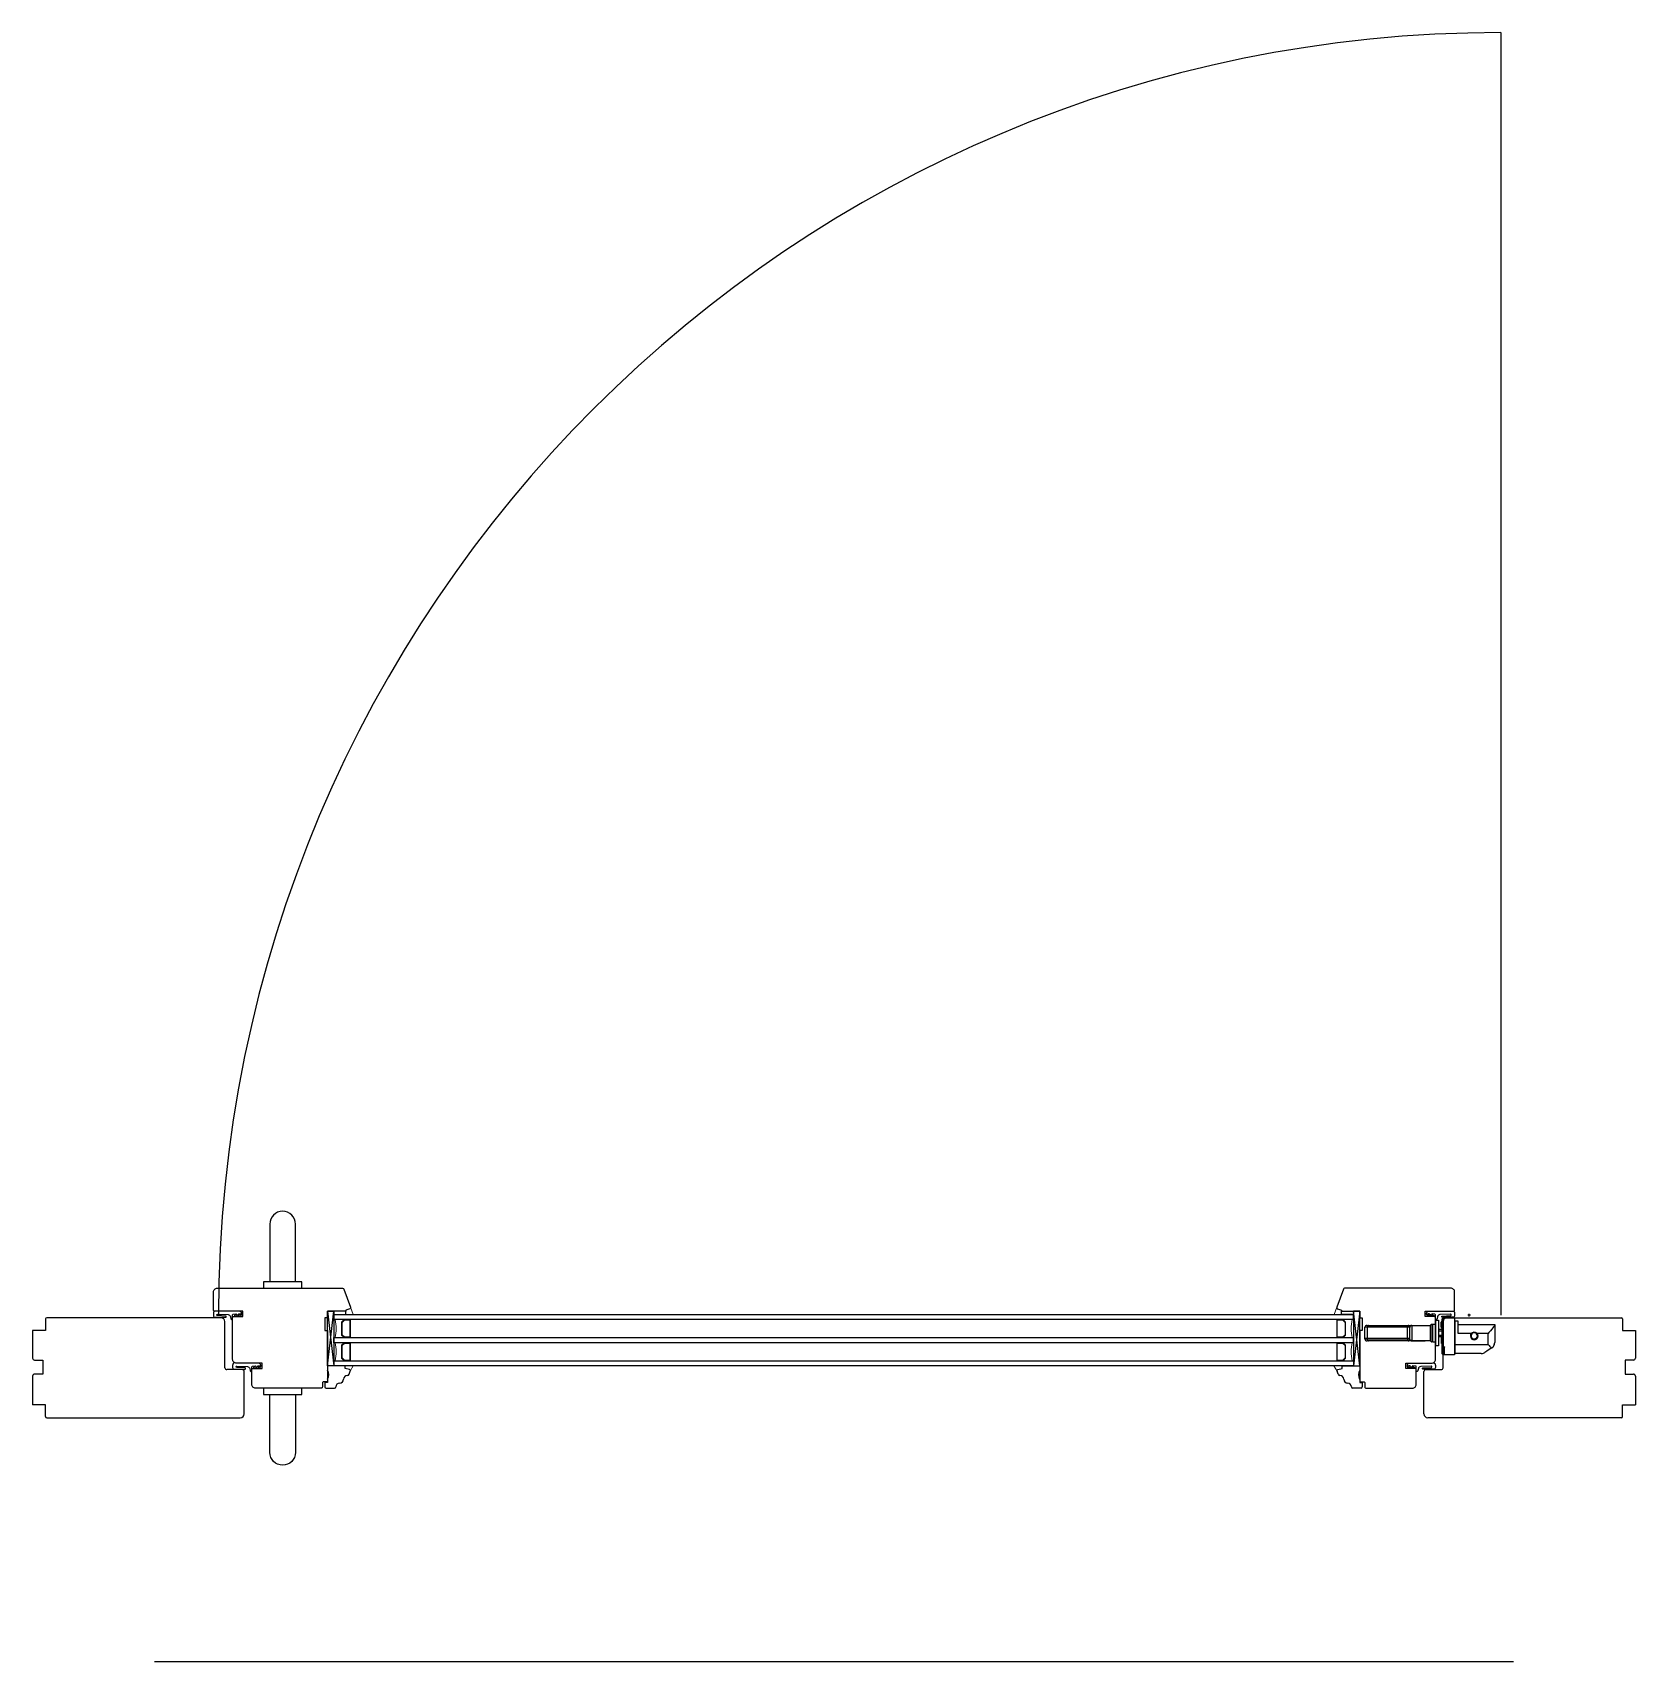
# Model space of a CAD drawing. Header units: millimetres. Extents: x 585 to 19233, y 2366 to 15159.
# Drawn here: x 1967 to 3217, y 10892 to 12162 of the extents above; entities that cross this region are included whole.
import ezdxf

# ---------------------------------------------------------------- set-up
doc = ezdxf.new("R2010")
doc.units = ezdxf.units.MM
doc.layers.add('AR windows', color=4, linetype='Continuous')

# ---------------------------------------------------------------- blocks, each defined once
blk = doc.blocks.new('vv')
at = {"color": 0, "linetype": 'Continuous'}
for p, q in [((-0.3, -0.105711), (-0.3, 0)), ((-0.3, 0), (8.500002, 0)), ((7.500002, 0), (7.500002, -0.131763)), ((8.500002, 0), (9.249992, -0.750002)), ((-31.683071, -8.860579), (-31.75, -9.675912)), ((-31.75, -23.508195), (-31.75, -9.675912)), ((-31.484088, -8.067071), (-31.683071, -8.860579)), ((-31.158369, -7.31662), (-31.484088, -8.067071)), ((-30.714646, -6.629344), (-31.158369, -7.31662)), ((-30.164777, -6.023615), (-30.714646, -6.629344)), ((-29.523501, -5.515664), (-30.164777, -6.023615)), ((-29.079548, -5.219691), (-29.523501, -5.515664)), ((-29.079548, -5.219691), (-27.834045, -4.389364)), ((-28.507853, -5.910298), (-29.079548, -5.219691)), ((-27.924822, -6.607107), (-28.507853, -5.910298)), ((-27.343365, -7.297568), (-27.924822, -6.607107)), ((-27.834045, -4.389364), (-26.684938, -3.623289)), ((-26.760806, -7.987219), (-27.343365, -7.297568)), ((-26.750002, -7.999996), (-26.760806, -7.987219)), ((-0.600006, -7.999996), (-26.750002, -7.999996)), ((-26.750002, -7.999996), (-26.750002, -16.799992)), ((-26.684938, -3.623289), (-25.652649, -2.935093)), ((-25.652649, -2.935093), (-24.75555, -2.337031)), ((-24.75555, -2.337031), (-24.009629, -1.839738)), ((-23.465464, -1.524496), (-24.009629, -1.839738)), ((-22.905252, -1.286816), (-23.465464, -1.524496)), ((-22.342398, -1.123914), (-22.905252, -1.286816)), ((-21.774567, -1.029068), (-22.342398, -1.123914)), ((-21.246923, -1.000012), (-21.774567, -1.029068)), ((-21.236119, -1), (-21.246923, -1.000012)), ((-21.236119, -1), (-20.03486, -1)), ((-20.053258, -1), (-19.09772, -1)), ((-20.03486, -1), (-19.22981, -1.029468)), ((-19.22981, -1.029468), (-18.303485, -1.095864)), ((-19.09772, -1), (-18.016354, -1)), ((-18.303485, -1.095864), (-17.334456, -1.161679)), ((-18.016354, -1), (-16.849795, -1)), ((-17.334456, -1.161679), (-16.29175, -1.203718)), ((-16.849795, -1), (-15.641887, -1)), ((-16.29175, -1.203718), (-15.261629, -1.204808)), ((-15.641887, -1), (-14.438048, -1)), ((-15.261629, -1.204808), (-14.21523, -1.164501)), ((-14.438048, -1), (-13.283528, -1)), ((-14.21523, -1.164501), (-13.258505, -1.100503)), ((-13.283528, -1), (-12.221723, -1)), ((-13.258505, -1.100503), (-12.343711, -1.034106)), ((-12.343711, -1.034106), (-11.465143, -1)), ((-12.221723, -1), (-11.29254, -1)), ((-11.465143, -1), (-0.600006, -1)), ((-11.465143, -1), (-10.632757, -1)), ((-11.29254, -1), (-10.53091, -1)), ((-10.632757, -1), (-10.012277, -1)), ((-10.53091, -1), (-9.965477, -1)), ((-10.012277, -1), (-9.629403, -1)), ((-9.965477, -1), (-9.617473, -1)), ((-9.629403, -1), (-9.500002, -1)), ((-9.617473, -1), (-9.500002, -1)), ((-0.600006, -1.10634), (-0.600006, -1)), ((-0.600006, -1.422152), (-0.600006, -1.10634)), ((-0.600006, -1.937818), (-0.600006, -1.422152)), ((-0.600006, -2.637679), (-0.600006, -1.937818)), ((-0.600006, -3.500477), (-0.600006, -2.637679)), ((-0.600006, -4.499992), (-0.600006, -3.500477)), ((-0.600006, -5.605848), (-0.600006, -4.499992)), ((-0.600006, -6.784458), (-0.600006, -5.605848)), ((-0.600006, -7.999996), (-0.600006, -6.784458)), ((-0.600006, -26.449996), (-0.600006, -7.999996)), ((-0.600006, -7.999996), (-0.38787, -7.999996)), ((-0.38787, -7.999996), (-0.3, -7.999996)), ((-0.3, -0.421341), (-0.3, -0.105711)), ((-0.3, -0.942264), (-0.3, -0.421341)), ((-0.3, -1.660885), (-0.3, -0.942264)), ((-0.3, -2.566728), (-0.3, -1.660885)), ((-0.3, -3.646592), (-0.3, -2.566728)), ((-0.3, -4.884719), (-0.3, -3.646592)), ((-0.3, -6.263051), (-0.3, -4.884719)), ((-0.3, -7.761506), (-0.3, -6.263051)), ((-0.3, -9.358223), (-0.3, -7.761506)), ((-0.3, -11.029923), (-0.3, -9.358223)), ((-0.3, -12.752214), (-0.3, -11.029923)), ((7.500002, -0.131763), (7.500002, -0.52469)), ((7.500002, -0.52469), (7.500002, -1.17161)), ((7.500002, -1.17161), (7.500002, -2.060776)), ((7.500002, -2.060776), (7.500002, -3.176042)), ((7.500002, -3.176042), (7.500002, -4.49711)), ((7.500002, -4.49711), (7.500002, -5.999997)), ((7.500511, -6.02261), (7.500002, -5.999997)), ((7.538614, -6.19267), (7.500511, -6.02261)), ((7.619992, -6.324953), (7.538614, -6.19267)), ((7.726781, -6.418746), (7.619992, -6.324953)), ((7.854971, -6.478505), (7.726781, -6.418746)), ((7.999996, -6.499991), (7.854971, -6.478505)), ((7.999996, -6.499991), (8.416673, -6.499991)), ((8.436936, -6.544041), (8.416673, -6.499991)), ((8.416673, -6.499991), (8.500002, -6.499991)), ((8.500002, -6.833219), (8.436936, -6.544041)), ((8.500002, -6.499991), (8.781307, -6.781309)), ((8.500002, -8.429718), (8.500002, -6.833219)), ((8.781307, -7.121477), (8.500002, -6.833219)), ((8.500002, -10.121185), (8.500002, -8.429718)), ((8.500002, -11.881179), (8.500002, -10.121185)), ((8.500002, -13.682147), (8.500002, -11.881179)), ((8.781307, -6.781309), (9.249992, -7.249994)), ((9.249992, -7.602383), (8.781307, -7.121477)), ((9.249992, -0.750002), (9.249992, -7.28685)), ((9.249992, -7.28685), (9.249992, -7.401729)), ((9.249992, -7.401729), (9.249992, -7.567416)), ((9.249992, -7.567416), (9.249992, -7.602383)), ((9.249992, -7.602383), (9.249992, -9.117806)), ((9.249992, -9.117806), (9.249992, -10.714971)), ((9.249992, -10.714971), (9.249992, -12.369606)), ((9.249992, -12.369606), (9.249992, -14.056591)), ((9.250016, -8.999996), (9.631025, -8.999996)), ((9.631025, -8.999996), (9.758573, -8.999996)), ((9.758573, -8.999996), (9.758573, -13.5)), ((11.999994, -7.087867), (11.999994, -6.999997)), ((11.999994, -6.999997), (14.499999, -6.999997)), ((11.999994, -7.299991), (11.999994, -7.087867)), ((14.499999, -7.299991), (11.999994, -7.299991)), ((11.999994, -26.699993), (11.999994, -7.299991)), ((13.499999, -6.999997), (13.646441, -6.999997)), ((13.499999, -6.999997), (13.646441, -6.999997)), ((13.646441, -6.999997), (13.999993, -6.999997)), ((13.646441, -6.999997), (13.999993, -6.999997)), ((13.999993, -6.999997), (14.353557, -6.999997)), ((13.999993, -6.999997), (14.353557, -6.999997)), ((14.353557, -6.999997), (14.499999, -6.999997)), ((14.353557, -6.999997), (14.499999, -6.999997)), ((14.499999, -6.999997), (14.499999, -7.087867)), ((14.499999, -7.087867), (14.499999, -7.299991)), ((14.499999, -26.699993), (14.499999, -7.299991)), ((16.499998, -10.149998), (14.499999, -10.149998)), ((16.499998, -10.149998), (17.800003, -10.149998)), ((16.499998, -10.237856), (16.499998, -10.149998)), ((16.499998, -10.449992), (16.499998, -10.237856)), ((16.499998, -10.449992), (16.499998, -23.549992)), ((17.800003, -10.449992), (16.499998, -10.449992)), ((17.578045, -10.149998), (17.499997, -10.149998)), ((17.800003, -10.149998), (17.578045, -10.149998)), ((17.800003, -10.149998), (17.800003, -10.499989)), ((17.800003, -10.149998), (17.800003, -10.237856)), ((17.800003, -10.237856), (17.800003, -10.449992)), ((17.800003, -10.449992), (17.800003, -23.549992)), ((18.000027, -10.899989), (18.566938, -10.899989)), ((18.299997, -10.999995), (22.499995, -10.999995)), ((18.299997, -10.999995), (18.299997, -11.102157)), ((18.299997, -11.102157), (18.299997, -11.405166)), ((18.299997, -11.405166), (18.299997, -11.898693)), ((18.299997, -11.898693), (18.299997, -12.565936)), ((18.299997, -12.565936), (18.299997, -13.384188)), ((18.566938, -10.899989), (19.365738, -10.899989)), ((19.365738, -10.899989), (20.351059, -10.899989)), ((20.351059, -10.899989), (21.46693, -10.899989)), ((21.46693, -10.899989), (22.649998, -10.899989)), ((33.065072, -10.999995), (22.499995, -10.999995)), ((22.649998, -10.899989), (33.088253, -10.899989)), ((22.649998, -10.899989), (22.649998, -10.999995)), ((32.999996, -11.126029), (33.00392, -11.071308)), ((32.999996, -11.474554), (32.999996, -11.126029)), ((32.999996, -11.126029), (33.574028, -11.237808)), ((32.999996, -12.03266), (32.999996, -11.474554)), ((32.999996, -12.779174), (32.999996, -12.03266)), ((33.00392, -11.071308), (33.015862, -11.031921)), ((33.015862, -11.031921), (33.036222, -11.007989)), ((33.036222, -11.007989), (33.065072, -10.999995)), ((33.065072, -10.999995), (33.569716, -11.085976)), ((33.447994, -10.942501), (33.088253, -10.899989)), ((33.088253, -10.899989), (33.37622, -10.899989)), ((33.37622, -10.899989), (33.85537, -10.899989)), ((33.918859, -11.142465), (33.447994, -10.942501)), ((33.569716, -11.085976), (34.01746, -11.334119)), ((33.574028, -11.237808), (34.060662, -11.556138)), ((33.85537, -10.899989), (34.510744, -10.899989)), ((34.291426, -11.47797), (33.918859, -11.142465)), ((34.01746, -11.334119), (34.357592, -11.716678)), ((34.060662, -11.556138), (34.385812, -12.032551)), ((34.531576, -11.911398), (34.291426, -11.47797)), ((34.357592, -11.716678), (34.550119, -12.188827)), ((34.385812, -12.032551), (34.500001, -12.59452)), ((34.505403, -12.542246), (34.500001, -12.59452)), ((34.500001, -12.59452), (34.500001, -12.915115)), ((34.521741, -12.510816), (34.505403, -12.542246)), ((34.510744, -10.899989), (35.321874, -10.899989)), ((34.548302, -12.500025), (34.521741, -12.510816)), ((34.61528, -12.399994), (34.531576, -11.911398)), ((34.584904, -12.508418), (34.548302, -12.500025)), ((34.550119, -12.188827), (34.584904, -12.508418)), ((34.584904, -12.508418), (34.584904, -12.9)), ((34.964229, -12.399994), (34.61528, -12.399994)), ((34.61528, -12.399994), (34.61528, -12.9)), ((35.530183, -12.399994), (34.964229, -12.399994)), ((35.321874, -10.899989), (63.506648, -10.899989)), ((35.690856, -11.014178), (35.321874, -10.899989)), ((36.28606, -12.399994), (35.530183, -12.399994)), ((36.003664, -11.33934), (35.690856, -11.014178)), ((36.212663, -11.825974), (36.003664, -11.33934)), ((36.28606, -12.399994), (36.212663, -11.825974)), ((36.28606, -12.399994), (36.28606, -12.9)), ((67.713937, -12.399994), (36.28606, -12.399994)), ((58.999995, -10.899989), (59.222341, -10.899989)), ((59.222341, -10.899989), (59.849943, -10.899989)), ((59.999994, -10.899989), (60.222401, -10.899989)), ((60.222401, -10.899989), (60.850003, -10.899989)), ((63.506648, -10.899989), (63.666171, -10.900195)), ((63.666171, -10.900195), (63.81965, -10.900788)), ((63.81965, -10.900788), (63.966261, -10.901782)), ((63.966261, -10.901782), (64.105219, -10.903162)), ((64.105219, -10.903162), (64.195632, -10.903114)), ((64.195632, -10.903114), (64.360399, -10.901794)), ((64.360399, -10.901794), (64.502772, -10.900449)), ((64.502772, -10.900449), (64.578809, -10.899989)), ((64.578809, -10.899989), (66.749752, -10.899989)), ((64.581425, -10.899989), (64.893058, -10.899989)), ((64.893058, -10.899989), (64.999992, -10.899989)), ((66.749752, -10.899989), (67.424202, -10.899989)), ((67.118722, -11.014178), (66.749752, -10.899989)), ((67.431542, -11.33934), (67.118722, -11.014178)), ((67.424202, -10.899989), (67.852955, -10.899989)), ((67.640541, -11.825974), (67.431542, -11.33934)), ((67.713937, -12.399994), (67.640541, -11.825974)), ((67.713937, -12.9), (67.713937, -12.399994)), ((68.466774, -12.399994), (67.713937, -12.399994)), ((67.852955, -10.899989), (67.999991, -10.899989)), ((69.031541, -12.399994), (68.466774, -12.399994)), ((69.381471, -12.399994), (69.031541, -12.399994)), ((69.499996, -12.399994), (69.381471, -12.399994)), ((69.499996, -12.399994), (69.499996, -12.9)), ((-31.75, -15.146435), (-31.75, -14.999993)), ((-31.75, -15.146435), (-31.75, -14.999993)), ((-31.75, -15.499999), (-31.75, -15.146435)), ((-31.75, -15.499999), (-31.75, -15.146435)), ((-31.75, -16.584296), (-31.75, -15.499999)), ((-31.75, -23.799989), (-31.75, -16.584308)), ((-31.75, -23.508195), (-31.686305, -23.218375)), ((-31.75, -23.726665), (-31.75, -23.508195)), ((-31.75, -23.799989), (-31.75, -23.726665)), ((-19.350006, -23.799989), (-31.75, -23.799989)), ((-31.686305, -23.218375), (-31.509813, -22.844112)), ((-31.509813, -22.844112), (-31.24286, -22.404374)), ((-31.24286, -22.404374), (-30.903988, -21.911175)), ((-30.903988, -21.911175), (-30.254427, -21.044234)), ((-30.254427, -21.044234), (-29.510493, -20.108269)), ((-29.510493, -20.108269), (-28.410887, -18.773152)), ((-28.410887, -18.773152), (-27.254514, -17.397158)), ((-27.254514, -17.397158), (-26.760806, -16.81277)), ((-26.760806, -16.81277), (-26.750002, -16.799992)), ((-26.750002, -16.799992), (-17.986075, -16.799992)), ((-19.337664, -23.79816), (-19.350006, -23.799819)), ((-19.273521, -23.792867), (-19.337664, -23.79816)), ((-19.161779, -23.786097), (-19.273521, -23.792867)), ((-19.015203, -23.780513), (-19.161779, -23.786097)), ((-18.85, -23.778357), (-19.015203, -23.780513)), ((-12.650003, -23.778357), (-18.85, -23.778357)), ((-17.613387, -16.466667), (-17.986075, -16.799992)), ((-17.524245, -17.25246), (-17.986075, -16.799992)), ((-17.613387, -16.466667), (-17.297721, -16.763306)), ((-16.974739, -17.593015), (-17.524245, -17.25246)), ((-17.297721, -16.763306), (-16.771239, -17.081891)), ((-16.37182, -17.806157), (-16.974739, -17.593015)), ((-16.771239, -17.081891), (-16.190012, -17.260962)), ((-15.750032, -17.876913), (-16.37182, -17.806157)), ((-16.190012, -17.260962), (-15.750032, -17.299998)), ((-15.750032, -17.299998), (-15.310197, -17.260998)), ((-15.127868, -17.806047), (-15.750032, -17.876913)), ((-15.310197, -17.260998), (-14.728885, -17.081952)), ((-14.525397, -17.5931), (-15.127868, -17.806047)), ((-14.728885, -17.081952), (-14.202355, -16.763354)), ((-13.975794, -17.252435), (-14.525397, -17.5931)), ((-14.202355, -16.763354), (-13.886616, -16.466667)), ((-13.513928, -16.799992), (-13.975794, -17.252435)), ((-13.513928, -16.799992), (-13.886616, -16.466667)), ((-13.513928, -16.799992), (-3.299999, -16.799992)), ((-12.539896, -23.779314), (-12.650003, -23.778357)), ((-12.384515, -23.783953), (-12.539896, -23.779314)), ((-12.259245, -23.790626), (-12.384515, -23.783953)), ((-12.178121, -23.796682), (-12.259245, -23.790626)), ((-12.149997, -23.799819), (-12.178121, -23.796682)), ((-3.299999, -23.799989), (-12.149997, -23.799989)), ((-3.299999, -16.799992), (-3.299999, -26.299994)), ((-0.3, -14.499999), (-0.3, -12.752214)), ((-0.3, -16.247773), (-0.3, -14.499999)), ((-0.3, -17.970076), (-0.3, -16.247773)), ((-0.3, -19.641764), (-0.3, -17.970076)), ((-0.3, -21.238481), (-0.3, -19.641764)), ((-0.3, -22.736936), (-0.3, -21.238481)), ((-0.3, -24.115267), (-0.3, -22.736936)), ((-0.3, -25.353394), (-0.3, -24.115267)), ((-0.3, -26.433258), (-0.3, -25.353394)), ((8.500002, -15.495917), (8.500002, -13.682147)), ((8.500002, -17.2941), (8.500002, -15.495917)), ((8.500002, -19.048571), (8.500002, -17.2941)), ((8.500002, -20.731862), (8.500002, -19.048571)), ((8.500002, -22.31763), (8.500002, -20.731862)), ((8.500002, -23.781082), (8.500002, -22.31763)), ((8.500002, -25.099304), (8.500002, -23.781082)), ((8.500002, -26.25168), (8.500002, -25.099304)), ((9.277813, -20.952779), (9.249265, -20.943017)), ((9.249992, -13.883346), (9.395102, -13.969932)), ((9.249992, -13.940683), (9.360523, -13.984939)), ((9.249992, -14.056591), (9.249992, -15.750323)), ((9.249992, -15.750323), (9.249992, -17.425063)), ((9.249992, -17.425063), (9.249992, -19.055378)), ((9.249992, -19.055378), (9.249992, -20.616511)), ((9.249992, -20.616511), (9.249992, -22.084759)), ((9.310199, -21.220325), (9.249992, -21.169226)), ((9.249992, -22.084759), (9.249992, -23.437826)), ((9.249992, -23.437826), (9.249992, -24.655157)), ((9.249992, -24.655157), (9.249992, -25.718258)), ((9.249992, -24.904633), (9.328561, -24.904984)), ((9.47814, -13.999994), (9.250004, -14.142705)), ((9.250004, -18.499997), (12.000103, -18.499997)), ((10.259197, -19.999991), (9.250004, -19.999991)), ((9.250016, -13.5), (9.631025, -13.5)), ((12.00003, -19.999991), (9.25015, -19.999991)), ((12.000163, -15.499999), (9.25021, -15.499999)), ((9.362679, -20.976808), (9.277813, -20.952779)), ((9.320809, -23.213203), (9.310199, -21.220325)), ((9.455878, -21.333921), (9.310199, -21.220325)), ((9.328561, -24.904984), (9.320809, -23.213203)), ((9.328561, -24.904984), (9.331358, -24.910737)), ((9.328561, -24.904984), (9.333987, -24.907976)), ((9.331358, -24.910737), (9.331697, -24.911428)), ((9.331697, -24.911428), (9.33458, -24.917362)), ((9.333987, -24.907976), (9.334641, -24.908339)), ((9.33458, -24.917362), (9.339558, -24.927694)), ((9.334641, -24.908339), (9.340163, -24.911391)), ((9.339558, -24.927694), (9.348617, -24.946673)), ((9.340163, -24.911391), (9.349841, -24.916757)), ((9.348617, -24.946673), (9.364932, -24.981651)), ((9.349841, -24.916757), (9.367512, -24.92664)), ((9.360523, -13.984939), (9.47814, -13.999994)), ((9.44929, -20.991064), (9.362679, -20.976808)), ((9.364932, -24.981651), (9.394024, -25.04657)), ((9.367512, -24.92664), (9.399741, -24.944916)), ((9.394024, -25.04657), (9.397149, -25.05374)), ((9.395102, -13.969932), (9.560051, -13.999994)), ((9.397149, -25.05374), (9.450295, -25.183722)), ((9.399741, -24.944916), (9.458301, -24.979035)), ((9.417727, -21.026224), (9.408219, -21.059313)), ((9.408219, -21.059313), (9.412313, -21.082446)), ((9.412313, -21.082446), (9.433581, -21.138124)), ((9.484862, -20.999675), (9.417727, -21.026224)), ((9.433581, -21.138124), (9.479811, -21.227798)), ((9.48227, -20.993135), (9.44929, -20.991064)), ((9.450295, -25.183722), (9.539679, -25.457845)), ((9.602442, -21.438214), (9.455878, -21.333921)), ((9.458301, -24.979035), (9.463787, -24.982305)), ((9.463787, -24.982305), (9.57496, -25.050906)), ((9.47814, -13.999994), (12.000054, -13.999994)), ((9.479811, -21.227798), (9.488204, -21.242853)), ((9.515456, -20.993474), (9.48227, -20.993135)), ((9.515201, -21.000438), (9.484862, -20.999675)), ((9.488204, -21.242853), (9.558028, -21.362395)), ((9.527289, -21.000741), (9.515201, -21.000438)), ((9.558028, -21.362395), (9.606111, -21.440721)), ((9.57496, -25.050906), (9.785691, -25.199043)), ((9.606111, -21.440721), (9.602442, -21.438214)), ((9.607468, -21.440794), (9.606111, -21.440721)), ((9.834804, -21.458901), (9.607468, -21.440794)), ((9.631025, -13.5), (9.758573, -13.5)), ((9.785691, -25.199043), (9.950821, -25.353782)), ((9.969728, -21.481732), (9.834804, -21.458901)), ((9.950821, -25.353782), (9.999995, -25.455108)), ((9.999995, -21.499996), (9.969728, -21.481732)), ((9.999995, -21.499996), (9.999995, -23.331764)), ((9.999995, -23.331764), (9.999995, -25.455108)), ((11.083444, -19.999991), (10.259197, -19.999991)), ((11.675098, -19.999991), (11.083444, -19.999991)), ((11.999994, -19.999991), (11.675098, -19.999991)), ((11.999994, -12.999994), (11.799994, -12.999994)), ((11.799994, -12.999994), (11.799994, -13.115515)), ((11.799994, -13.115515), (11.799994, -13.455417)), ((11.799994, -13.455417), (11.799994, -14.000066)), ((11.799994, -19.999918), (11.799994, -20.544567)), ((11.799994, -20.544567), (11.799994, -20.884469)), ((11.799994, -20.884469), (11.799994, -20.99999)), ((11.799994, -20.99999), (11.999994, -20.99999)), ((16.499998, -23.849998), (14.499999, -23.849998)), ((16.499998, -23.549992), (17.800003, -23.549992)), ((16.499998, -23.762128), (16.499998, -23.549992)), ((16.499998, -23.849998), (16.499998, -23.762128)), ((17.800003, -23.849998), (16.499998, -23.849998)), ((17.800003, -23.549992), (17.800003, -23.762128)), ((17.800003, -23.762128), (17.800003, -23.849998)), ((18.299997, -13.384188), (18.299997, -14.325567)), ((18.299997, -14.325567), (18.299997, -15.358014)), ((18.299997, -15.358014), (18.299997, -16.44638)), ((18.299997, -16.44638), (18.299997, -17.553604)), ((18.299997, -17.553604), (18.299997, -18.64197)), ((18.299997, -18.64197), (18.299997, -19.674429)), ((18.299997, -19.674429), (18.299997, -20.615808)), ((18.299997, -20.615808), (18.299997, -21.434048)), ((18.299997, -21.434048), (18.299997, -22.101292)), ((18.299997, -22.101292), (18.299997, -22.59483)), ((18.299997, -22.59483), (18.299997, -22.897827)), ((18.299997, -22.897827), (18.299997, -22.999989)), ((33.065072, -22.999989), (18.299997, -22.999989)), ((32.999996, -13.685793), (32.999996, -12.779174)), ((32.999996, -14.718118), (32.999996, -13.685793)), ((32.999996, -15.837006), (32.999996, -14.718118)), ((32.999996, -16.999992), (32.999996, -15.837006)), ((32.999996, -18.16299), (32.999996, -16.999992)), ((32.999996, -19.281866), (32.999996, -18.16299)), ((32.999996, -20.314191), (32.999996, -19.281866)), ((32.999996, -21.22081), (32.999996, -20.314191)), ((32.999996, -21.967337), (32.999996, -21.22081)), ((32.999996, -22.525442), (32.999996, -21.967337)), ((32.999996, -22.873955), (32.999996, -22.525442)), ((32.999996, -22.873955), (33.574028, -22.762177)), ((33.004053, -22.929475), (32.999996, -22.873955)), ((33.016298, -22.968911), (33.004053, -22.929475)), ((33.036633, -22.992262), (33.016298, -22.968911)), ((33.065072, -22.999989), (33.036633, -22.992262)), ((33.065072, -22.999989), (33.633351, -22.885812)), ((33.338989, -22.999989), (33.065072, -22.999989)), ((33.818126, -22.999989), (33.338989, -22.999989)), ((33.574028, -22.762177), (34.060662, -22.443846)), ((33.633351, -22.885812), (34.115116, -22.560651)), ((34.486509, -22.999989), (33.818126, -22.999989)), ((34.060662, -22.443846), (34.385812, -21.967433)), ((34.115116, -22.560651), (34.43702, -22.074016)), ((34.385812, -21.967433), (34.500001, -21.405464)), ((34.43702, -22.074016), (34.550058, -21.499996)), ((35.321874, -22.999989), (34.486509, -22.999989)), ((34.500001, -12.915115), (34.500001, -13.446369)), ((34.500001, -13.446369), (34.500001, -14.160873)), ((34.500001, -14.160873), (34.500001, -15.021782)), ((34.500001, -15.021782), (34.500001, -15.984708)), ((34.500001, -15.984708), (34.500001, -16.999992)), ((34.500001, -16.999992), (34.500001, -18.015276)), ((34.500001, -18.015276), (34.500001, -18.978202)), ((34.500001, -18.978202), (34.500001, -19.839123)), ((34.500001, -19.839123), (34.500001, -20.553627)), ((34.500001, -20.553627), (34.500001, -21.084869)), ((34.500001, -21.084869), (34.500001, -21.405464)), ((34.500001, -21.405464), (34.512028, -21.475712)), ((34.512028, -21.475712), (34.550058, -21.499996)), ((34.550058, -21.499996), (34.866585, -21.499996)), ((34.584807, -12.9), (34.61528, -12.9)), ((34.584904, -12.9), (34.922238, -12.9)), ((34.964229, -12.9), (34.61528, -12.9)), ((34.866585, -21.499996), (35.456871, -21.499996)), ((34.922238, -12.9), (35.499371, -12.9)), ((35.530183, -12.9), (34.964229, -12.9)), ((35.321874, -22.999989), (35.690856, -22.885812)), ((66.749752, -22.999989), (35.321874, -22.999989)), ((35.456871, -21.499996), (36.28606, -21.499996)), ((35.499371, -12.9), (36.28606, -12.9)), ((36.28606, -12.9), (35.530183, -12.9)), ((35.690856, -22.885812), (36.003664, -22.560651)), ((36.003664, -22.560651), (36.212663, -22.074016)), ((36.212663, -22.074016), (36.28606, -21.499996)), ((36.28606, -12.9), (36.28606, -21.499996)), ((36.28606, -12.9), (67.713937, -12.9)), ((36.28606, -12.9), (67.713937, -12.9)), ((36.28606, -21.499996), (67.713937, -21.499996)), ((66.749752, -22.999989), (67.118722, -22.885812)), ((67.424202, -22.999989), (66.749752, -22.999989)), ((67.118722, -22.885812), (67.431542, -22.560651)), ((67.852955, -22.999989), (67.424202, -22.999989)), ((67.431542, -22.560651), (67.640541, -22.074016)), ((67.640541, -22.074016), (67.713937, -21.499996)), ((67.713937, -21.499996), (67.713937, -12.9)), ((67.713937, -12.9), (68.466774, -12.9)), ((68.466774, -12.9), (67.713937, -12.9)), ((67.713937, -21.499996), (68.466774, -21.499996)), ((67.999991, -22.999989), (67.852955, -22.999989)), ((68.466774, -12.9), (69.031541, -12.9)), ((69.031541, -12.9), (68.466774, -12.9)), ((68.466774, -21.499996), (69.031541, -21.499996)), ((69.031541, -12.9), (69.381471, -12.9)), ((69.381471, -12.9), (69.031541, -12.9)), ((69.031541, -21.499996), (69.381471, -21.499996)), ((69.381471, -12.9), (69.499996, -12.9)), ((69.499996, -12.9), (69.381471, -12.9)), ((69.381471, -21.499996), (69.499996, -21.499996)), ((69.499996, -12.9), (69.499996, -21.499996)), ((-12.749997, -30.999997), (-10.749998, -30.999997)), ((-11.749998, -29.999998), (-11.749998, -31.999997)), ((-3.299999, -26.299994), (-1.050003, -26.299994)), ((-0.4891, -26.552122), (-0.600006, -26.449996)), ((-0.376667, -26.719675), (-0.4891, -26.552122)), ((-0.303731, -26.975352), (-0.376667, -26.719675)), ((-0.300012, -27.04537), (-0.303731, -26.975352)), ((-0.3, -27.049996), (-0.300012, -27.04537)), ((-0.3, -27.339102), (-0.3, -26.433258)), ((-0.3, -28.057735), (-0.3, -27.339102)), ((-0.3, -28.578646), (-0.3, -28.057735)), ((-0.3, -28.894276), (-0.3, -28.578646)), ((-0.3, -28.999998), (-0.3, -28.894276)), ((8.500002, -28.999998), (-0.3, -28.999998)), ((8.500002, -27.220165), (8.500002, -26.25168)), ((8.500002, -27.989619), (8.500002, -27.220165)), ((8.500002, -28.547991), (8.500002, -27.989619)), ((8.500002, -28.999998), (9.249992, -28.249996)), ((8.500002, -28.886548), (8.500002, -28.547991)), ((8.500002, -28.999998), (8.500002, -28.886548)), ((9.500001, -26), (9.24998, -26)), ((9.249992, -25.718258), (9.249992, -26.611009)), ((9.249992, -26.611009), (9.249992, -27.31982)), ((9.249992, -27.31982), (9.249992, -27.833948)), ((9.249992, -27.833948), (9.249992, -28.145593)), ((9.249992, -28.145593), (9.249992, -28.249996)), ((9.500001, -26), (9.557253, -25.938073)), ((9.539679, -25.457845), (9.587096, -25.736886)), ((9.557253, -25.938073), (9.568432, -25.910228)), ((9.587096, -25.736886), (9.568432, -25.910228)), ((9.568432, -25.910228), (9.876965, -25.756943)), ((9.876965, -25.756943), (9.999995, -25.455108)), ((9.999995, -25.455108), (9.999995, -25.469037)), ((9.999995, -25.469037), (9.999995, -25.499994)), ((11.999994, -26.699993), (14.499999, -26.699993)), ((11.999994, -26.912129), (11.999994, -26.699993)), ((11.999994, -26.999999), (11.999994, -26.912129)), ((14.499999, -26.999999), (11.999994, -26.999999)), ((14.499999, -26.699993), (14.499999, -26.912129)), ((14.499999, -26.912129), (14.499999, -26.999999))]:
    blk.add_line(p, q, dxfattribs=at)
for centre, radius, start, end in [((-15.749996, -14.799993), 3, 318.189686001, 221.810313999), ((-15.749996, -14.799993), 2.5, 318.189682, 221.810318), ((-11.749998, -30.999997), 18.9, 100.118145002, 107.617740001), ((-0.600006, -0.699994), 0.3, 270, 0), ((18.299997, -10.499989), 0.5, 180, 270), ((67.999991, -12.399994), 1.5, 0, 90), ((9.500001, -21.499996), 0.5, 0, 86.870774), ((10.258579, -13.5), 0.5, 180, 270), ((18.299997, -23.499995), 0.5, 90, 180), ((67.999991, -21.499996), 1.5, 270, 0), ((-1.050003, -27.049996), 0.75, 53.130101005, 90), ((-1.050003, -27.049996), 0.75, 47.483437995, 53.129531001), ((9.500001, -25.499994), 0.5, 270, 0)]:
    blk.add_arc(centre, radius, start, end, dxfattribs=at)
blk = doc.blocks.new('DE1300(1100)x78 Doleta Exclusive')
at = {"color": 3}
for p, q in [((-615, 77), (-615, 68)), ((-478, 78), (-614, 78)), ((478, 78), (614, 78)), ((615, 77), (615, 68)), ((-625, 68), (-625, 46.5)), ((-615, 68), (-625, 68)), ((-475, 39), (-475, 75)), ((475, 39), (475, 75)), ((615, 68), (625, 68)), ((625, 68), (625, 46.5)), ((-623.5, 45), (-617, 45)), ((-617, 45), (-617, 34)), ((-395, 40.5), (-395, 37)), ((-381.2, 40.5), (-395, 40.5)), ((-381.2, 38.5), (-381.2, 40.5)), ((-381.2, 40.5), (-381.2, 40.5)), ((-377.9, 37.6), (-381.2, 38.5)), ((392.9, 37.6), (396.2, 38.5)), ((396.2, 38.5), (396.2, 40.5)), ((396.2, 40.5), (396.2, 40.5)), ((396.2, 40.5), (410, 40.5)), ((410, 40.5), (410, 37)), ((623.5, 45), (617, 45)), ((617, 45), (617, 34)), ((-625, 32.5), (-625, 10)), ((-617, 34), (-623.5, 34)), ((-461.5, 37.5), (-473.5, 37.5)), ((-460, 3), (-460, 36)), ((-395, 27.5), (-397, 27.5)), ((-397, 27.5), (-397, 24)), ((-394.9, 30.1), (-395, 30)), ((-395, 30), (-395, 27.5)), ((-378.1, 34), (-377.3, 36.3)), ((393.1, 34), (392.3, 36.3)), ((409.9, 30.1), (410, 30)), ((410, 30), (410, 27.5)), ((410, 27.5), (412, 27.5)), ((412, 27.5), (412, 24)), ((460, 3), (460, 36)), ((461.5, 37.5), (473.5, 37.5)), ((617, 34), (623.5, 34)), ((625, 32.5), (625, 10)), ((-396, 23), (-389.5, 23)), ((-388.5, 24), (-388.5, 24)), ((403.5, 24), (403.5, 24)), ((411, 23), (404.5, 23)), ((-615, 10), (-625, 10)), ((-615, 1), (-615, 10)), ((-614, 0), (-463, 0)), ((614, 0), (463, 0)), ((615, 1), (615, 10)), ((615, 10), (625, 10))]:
    blk.add_line(p, q, dxfattribs=at)
at = {"color": 8}
for p, q in [((-395, 83), (-390, 40.5)), ((-395, 40.5), (-390, 83)), ((410, 83), (405, 40.5)), ((410, 40.5), (405, 83))]:
    blk.add_line(p, q, dxfattribs=at)
at = {"color": 4}
for p, q in [((-390, 80.5), (405, 80.5)), ((405, 76.5), (-390, 76.5)), ((-390, 62.5), (405, 62.5)), ((405, 58.5), (-390, 58.5)), ((-390, 44.5), (405, 44.5)), ((405, 40.5), (-390, 40.5))]:
    blk.add_line(p, q, dxfattribs=at)
at = {"color": 8, "lineweight": 0}
for p, q in [((-377.1, 86.1), (-375, 80.5)), ((392.1, 86.1), (390, 80.5))]:
    blk.add_line(p, q, dxfattribs=at)
at = {"color": 8}
blk.add_lwpolyline([(520, 1080), (520, 80)], dxfattribs=at)
for points in [[(-420, 106), (-420, 151, 1), (-440, 151), (-440, 106)], [(-470.4, 77.4, 0.42745), (-469.4, 76.6), (-469.2, 76.6, 0.370205), (-469, 76.8), (-469, 80.2, -0.3809), (-468.5, 80.8), (-466.4, 81.1, -0.786114), (-466.3, 80.5), (-467.5, 79.9, 0.476814), (-467.6, 79.4), (-467.3, 79.1, 0.317369), (-467.1, 79), (-467, 79.1, 0.088693), (-465.4, 79.9), (-464.5, 80.7, -0.176319), (-463.8, 81), (-463.2, 81, -0.778088), (-463.1, 80.4), (-464.3, 79.8, 0.50153), (-464.3, 79.3), (-464.1, 79.1, 0.2915), (-463.9, 79), (-463.1, 79.3), (-462.5, 79.8, 0.21891), (-462.1, 80.6), (-462.1, 81.5, 0.417332), (-463.6, 83), (-469, 83), (-482.8, 83.2), (-482.8, 83.2), (-483, 83.2), (-483.1, 83.1), (-483.3, 83.1), (-483.4, 83), (-483.5, 82.8), (-483.6, 82.7), (-483.7, 82.5), (-483.8, 82.3), (-483.8, 82.1), (-483.9, 81.9), (-483.9, 81.7), (-484, 81.5), (-484, 81.2), (-484, 81), (-484, 79.7, 0.440416), (-482.5, 78.4), (-474.5, 78.4, 0.503376), (-474, 78.7), (-474, 79, 0.39561), (-474.2, 79.3), (-480.7, 79.6, -0.40435), (-481.2, 80.1), (-481.2, 80.3, -0.426635), (-480.7, 80.8), (-472.5, 80.4, -0.341974), (-470.7, 78.8), (-470.4, 77.4)], [(470.4, 77.4, -0.42745), (469.4, 76.6), (469.2, 76.6, -0.370205), (469, 76.8), (469, 80.2, 0.3809), (468.5, 80.8), (466.4, 81.1, 0.786114), (466.3, 80.5), (467.5, 79.9, -0.476814), (467.6, 79.4), (467.3, 79.1, -0.317369), (467.1, 79), (467, 79.1, -0.088693), (465.4, 79.9), (464.5, 80.7, 0.176319), (463.8, 81), (463.2, 81, 0.778088), (463.1, 80.4), (464.3, 79.8, -0.50153), (464.3, 79.3), (464.1, 79.1, -0.2915), (463.9, 79), (463.1, 79.3), (462.5, 79.8, -0.21891), (462.1, 80.6), (462.1, 81.5, -0.417332), (463.6, 83), (469, 83), (482.8, 83.2), (482.8, 83.2), (483, 83.2), (483.1, 83.1), (483.3, 83.1), (483.4, 83), (483.5, 82.8), (483.6, 82.7), (483.7, 82.5), (483.8, 82.3), (483.8, 82.1), (483.9, 81.9), (483.9, 81.7), (484, 81.5), (484, 81.2), (484, 81), (484, 79.7, -0.440416), (482.5, 78.4), (474.5, 78.4, -0.503376), (474, 78.7), (474, 79, -0.39561), (474.2, 79.3), (480.7, 79.6, 0.40435), (481.2, 80.1), (481.2, 80.3, 0.426635), (480.7, 80.8), (472.5, 80.4, 0.341974), (470.7, 78.8), (470.4, 77.4)], [(-455.4, 36.9, 0.42745), (-454.4, 36.1), (-454.2, 36.1, 0.370205), (-454, 36.3), (-454, 39.7, -0.3809), (-453.5, 40.3), (-451.4, 40.6, -0.786114), (-451.3, 40), (-452.5, 39.4, 0.476814), (-452.6, 38.9), (-452.3, 38.6, 0.317369), (-452.1, 38.5), (-452, 38.6, 0.088693), (-450.4, 39.4), (-449.5, 40.2, -0.176319), (-448.8, 40.5), (-448.2, 40.5, -0.778088), (-448.1, 39.9), (-449.3, 39.3, 0.50153), (-449.3, 38.8), (-449.1, 38.6, 0.2915), (-448.9, 38.5), (-448.1, 38.8), (-447.5, 39.3, 0.21891), (-447.1, 40.1), (-447.1, 41, 0.417332), (-448.6, 42.5), (-454, 42.5), (-467.8, 42.7), (-467.8, 42.7), (-468, 42.7), (-468.1, 42.6), (-468.3, 42.6), (-468.4, 42.5), (-468.5, 42.3), (-468.6, 42.2), (-468.7, 42), (-468.8, 41.8), (-468.8, 41.6), (-468.9, 41.4), (-468.9, 41.2), (-469, 41), (-469, 40.7), (-469, 40.5), (-469, 39.2, 0.440416), (-467.5, 37.9), (-459.5, 37.9, 0.503376), (-459, 38.2), (-459, 38.5, 0.39561), (-459.2, 38.8), (-465.7, 39.1, -0.40435), (-466.2, 39.6), (-466.2, 39.8, -0.426635), (-465.7, 40.3), (-457.5, 39.9, -0.341974), (-455.7, 38.3), (-455.4, 36.9)], [(455.4, 36.9, -0.42745), (454.4, 36.1), (454.2, 36.1, -0.370205), (454, 36.3), (454, 39.7, 0.3809), (453.5, 40.3), (451.4, 40.6, 0.786114), (451.3, 40), (452.5, 39.4, -0.476814), (452.6, 38.9), (452.3, 38.6, -0.317369), (452.1, 38.5), (452, 38.6, -0.088693), (450.4, 39.4), (449.5, 40.2, 0.176319), (448.8, 40.5), (448.2, 40.5, 0.778088), (448.1, 39.9), (449.3, 39.3, -0.50153), (449.3, 38.8), (449.1, 38.6, -0.2915), (448.9, 38.5), (448.1, 38.8), (447.5, 39.3, -0.21891), (447.1, 40.1), (447.1, 41, -0.417332), (448.6, 42.5), (454, 42.5), (467.8, 42.7), (467.8, 42.7), (468, 42.7), (468.1, 42.6), (468.3, 42.6), (468.4, 42.5), (468.5, 42.3), (468.6, 42.2), (468.7, 42), (468.8, 41.8), (468.8, 41.6), (468.9, 41.4), (468.9, 41.2), (469, 41), (469, 40.7), (469, 40.5), (469, 39.2, -0.440416), (467.5, 37.9), (459.5, 37.9, -0.503376), (459, 38.2), (459, 38.5, -0.39561), (459.2, 38.8), (465.7, 39.1, 0.40435), (466.2, 39.6), (466.2, 39.8, 0.426635), (465.7, 40.3), (457.5, 39.9, 0.341974), (455.7, 38.3), (455.4, 36.9)], [(-420, 18), (-420, -27, -1), (-440, -27), (-440, 18)]]:
    blk.add_lwpolyline(points, format="xyb", dxfattribs=at)
for points in [[(-445, 101), (-415, 101), (-415, 106), (-445, 106)], [(-395, 83), (-390, 83), (-390, 40.5), (-395, 40.5)], [(-390, 80.5), (-380.7, 80.5), (-380.7, 83), (-390, 83)], [(405, 80.5), (395.7, 80.5), (395.7, 83), (405, 83)], [(410, 83), (405, 83), (405, 40.5), (410, 40.5)], [(-445, 18), (-415, 18), (-415, 23), (-445, 23)]]:
    blk.add_lwpolyline(points, close=True, dxfattribs=at)
at = {"color": 3}
for points in [[(-430, 23), (-451, 23, -0.414214), (-454, 26), (-454, 37.5, -0.414214), (-453, 38.5), (-446, 38.5), (-446, 42.5), (-454, 42.5), (-466, 42.5, -0.414214), (-469, 45.5), (-469, 78, -0.414214), (-468, 79), (-461, 79), (-461, 83), (-483, 83, -0.414214), (-484, 84), (-484, 98, -0.414214), (-481, 101), (-432, 101), (-430, 101)], [(-430, 101), (-418.5, 101), (-402.7, 101), (-383.2, 101, -0.315299), (-382.2, 100.3), (-377.1, 86.1, -0.440011), (-377.7, 84.8), (-380.7, 84), (-380.7, 83), (-395, 83), (-395, 78), (-397, 78), (-397, 68), (-395, 68), (-395, 29, -0.414214), (-396, 28), (-398, 28, 0.414214), (-399, 27), (-399, 24, -0.414214), (-400, 23), (-406, 23), (-430, 23)]]:
    blk.add_lwpolyline(points, format="xyb", dxfattribs=at)
blk.add_lwpolyline([(432, 101), (398.2, 101, 0.315299), (397.2, 100.3), (392.1, 86.1, 0.440011), (392.7, 84.8), (395.7, 84), (395.7, 83), (410, 83), (410, 78), (412, 78), (412, 68), (410, 68), (410, 29, 0.414214), (411, 28), (413, 28, -0.414214), (414, 27), (414, 24, 0.414214), (415, 23), (419.6, 23), (451, 23, 0.414214), (454, 26), (454, 37.5, 0.414214), (453, 38.5), (446, 38.5), (446, 42.5), (454, 42.5), (466, 42.5, 0.414214), (469, 45.5), (469, 78, 0.414214), (468, 79), (461, 79), (461, 83), (483, 83, 0.414214), (484, 84), (484, 98, 0.414214), (481, 101)], format="xyb", close=True, dxfattribs=at)
at = {"color": 4}
for points in [[(-390, 76.5), (-390, 80.5)], [(405, 76.5), (405, 80.5)], [(-390, 58.5), (-390, 62.5)], [(405, 58.5), (405, 62.5)], [(-390, 44.5), (-390, 40.5)], [(405, 44.5), (405, 40.5)]]:
    blk.add_lwpolyline(points, dxfattribs=at)
at = {"color": 8, "lineweight": 0}
for points in [[(-389, 62.5, 0.101854), (-389, 76.5), (-382, 76.5), (-384, 74.5), (-384, 64.5), (-382, 62.5)], [(404, 62.5, -0.101854), (404, 76.5), (397, 76.5), (399, 74.5), (399, 64.5), (397, 62.5)], [(-389, 44.5, 0.101854), (-389, 58.5), (-382, 58.5), (-384, 56.5), (-384, 46.5), (-382, 44.5)], [(404, 44.5, -0.101854), (404, 58.5), (397, 58.5), (399, 56.5), (399, 46.5), (397, 44.5)], [(-381.2, 40.5), (-381.2, 38.5), (-377.9, 37.6, -0.440011), (-377.3, 36.3), (-374.9, 40.5)], [(396.2, 40.5), (396.2, 38.5), (392.9, 37.6, 0.440011), (392.3, 36.3), (389.9, 40.5)]]:
    blk.add_lwpolyline(points, format="xyb", close=True, dxfattribs=at)
for points in [[(-382, 76.5), (-377, 76.5), (-377, 62.5), (-382, 62.5), (-384, 64.5), (-384, 74.5)], [(397, 76.5), (392, 76.5), (392, 62.5), (397, 62.5), (399, 64.5), (399, 74.5)], [(-381.8, 76), (-377.5, 76), (-377.5, 63), (-381.8, 63), (-383.5, 64.7), (-383.5, 74.3)], [(396.8, 76), (392.5, 76), (392.5, 63), (396.8, 63), (398.5, 64.7), (398.5, 74.3)], [(-382, 58.5), (-377, 58.5), (-377, 44.5), (-382, 44.5), (-384, 46.5), (-384, 56.5)], [(-381.8, 58), (-377.5, 58), (-377.5, 45), (-381.8, 45), (-383.5, 46.7), (-383.5, 56.3)], [(397, 58.5), (392, 58.5), (392, 44.5), (397, 44.5), (399, 46.5), (399, 56.5)], [(396.8, 58), (392.5, 58), (392.5, 45), (396.8, 45), (398.5, 46.7), (398.5, 56.3)]]:
    blk.add_lwpolyline(points, close=True, dxfattribs=at)
at = {"color": 8}
blk.add_arc((520, 80), 1000, 90, 180, dxfattribs=at)
at = {"color": 3}
for centre, radius, start, end in [((-614, 77), 1, 90, 180), ((-478, 75), 3, 0, 90), ((478, 75), 3, 90, 180), ((614, 77), 1, 0, 90), ((-623.5, 46.5), 1.5, 180, 270), ((-473.5, 39), 1.5, 180, 270), ((473.5, 39), 1.5, 270, 0), ((623.5, 46.5), 1.5, 270, 0), ((-623.5, 32.5), 1.5, 90, 180), ((-461.5, 36), 1.5, 0, 90), ((-400.6, 33.5), 6.65, 329.1835, 31.842), ((-385.5, 24), 3, 90, 180), ((-385.5, 30), 3, 270, 0), ((-379.5, 30), 3, 90.2917, 180), ((-379.5, 34.5), 1.5, 270.2917, 340), ((-378.2, 36.7), 1, 340, 75.0001), ((393.2, 36.7), 1, 104.9999, 200), ((394.5, 34.5), 1.5, 200, 269.7083), ((394.5, 30), 3, 0, 89.7083), ((400.5, 30), 3, 180, 270), ((400.5, 24), 3, 0, 90), ((415.6, 33.5), 6.65, 148.158, 210.8165), ((461.5, 36), 1.5, 90, 180), ((623.5, 32.5), 1.5, 0, 90), ((-396, 24), 1, 180, 270), ((-389.5, 24), 1, 270, 0), ((404.5, 24), 1, 180, 270), ((411, 24), 1, 270, 0), ((-614, 1), 1, 180, 270), ((-463, 3), 3, 270, 0), ((463, 3), 3, 180, 270), ((614, 1), 1, 270, 0)]:
    blk.add_arc(centre, radius, start, end, dxfattribs=at)
at = {"layer": 'Defpoints'}
blk.add_lwpolyline([(-530, -190), (530, -190)], dxfattribs=at)
at = {"color": 8, "rotation": 180}
blk.add_blockref('vv', (483.5, 49), dxfattribs=at)

msp = doc.modelspace()

# ---------------------------------------------------------------- block references
at = {"layer": 'AR windows'}
msp.add_blockref('DE1300(1100)x78 Doleta Exclusive', (2592, 11082.2), dxfattribs=at)

doc.saveas('drawing.dxf')
